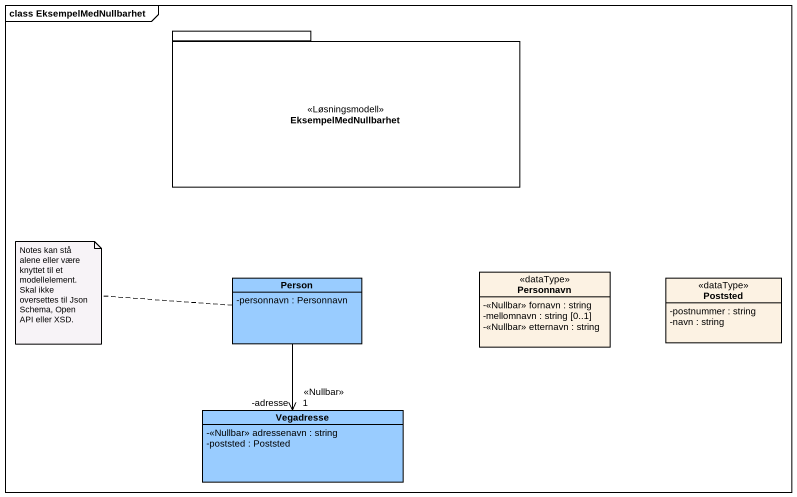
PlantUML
@startuml
mainframe class EksempelMedNullbarhet
hide circle
hide empty members
skinparam classAttributeIconSize 0
package EksempelMedNullbarhet <<Løsningsmodell>> {
}
class "Person" as Person_ #99CCFF {
  -personnavn : Personnavn
}
class Personnavn <<dataType>> {
  -<<Nullbar>> fornavn : string
  -mellomnavn : string [0..1]
  -<<Nullbar>> etternavn : string
}
class Poststed <<dataType>> {
  -postnummer : string
  -navn : string
}
class Vegadresse #99CCFF {
  -<<Nullbar>> adressenavn : string
  -poststed : Poststed
}
Person_ --> "1\n-adresse\n<<Nullbar>>" Vegadresse
note left of Person_ : Notes kan stå alene eller være knyttet til et modellelement. Skal ikke oversettes til Json Schema, Open API eller XSD.
@enduml
